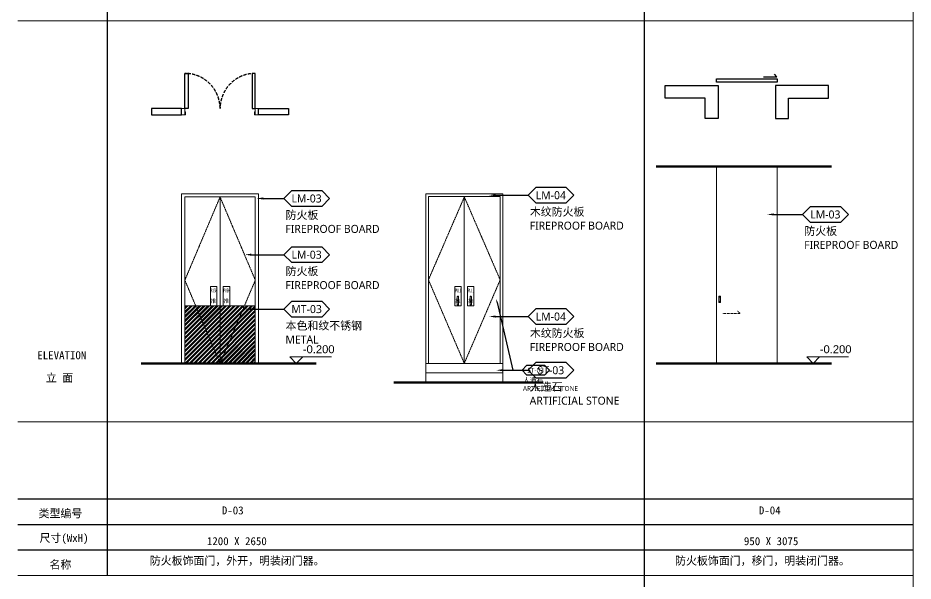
# Model space of a CAD drawing. Header units: millimetres. Extents: x -59920 to -20716, y 18887 to 47087.
# Drawn here: x -59920 to -45943, y 29600 to 38403 of the extents above; entities that cross this region are included whole.
import ezdxf
from ezdxf import colors
from ezdxf.entities.mleader import LeaderData, LeaderLine
from ezdxf.enums import TextEntityAlignment as Align
from ezdxf.math import Vec2, Vec3

# ---------------------------------------------------------------- set-up
doc = ezdxf.new("R2010")
doc.units = ezdxf.units.MM
doc.linetypes.add('_ACM-G-HIDDEN', pattern=[4.7625, 3.175, -1.5875])
doc.linetypes.add('DASH', pattern=[0.35, 0.25, -0.1])
for name, color, linetype in [('0 @ 30', 7, 'Continuous'), ('0 @ 50', 7, 'Continuous'), ('D-BASE-WALL', 4, 'Continuous'), ('I-ELEV-LW01', 1, 'Continuous'), ('I-PL-DOOR', 2, 'Continuous'), ('WALL TYPE$0$G-ANNO-NOTE-CH', 7, 'Continuous')]:
    doc.layers.add(name, color=color, linetype=linetype)
for name, color, linetype, lineweight in [('_ACM-A-ANNO-DIMS', 1, 'Continuous', 13), ('_ACM-A-DETL-THIN', 2, 'Continuous', 13), ('_ACM-A-ELVE-HIDD', 1, '_ACM-G-HIDDEN', 13), ('_ACM-A-ELVE-THIK', 5, 'Continuous', 50), ('I-PL-WALL-FHINISH', 73, 'Continuous', 13), ('图框-1', 3, 'Continuous', 9)]:
    doc.layers.add(name, color=color, linetype=linetype, lineweight=lineweight)
doc.styles.add('_ACM-G-NOTES', font='arial.ttf')
doc.styles.add('MtXpl_', font='simhei.ttf')
doc.styles.add('WALL TYPE$0$Aecom Chinese', font='Microsoft YaHei.ttf')

# ---------------------------------------------------------------- blocks, each defined once
blk = doc.blocks.new('A$Cb0921e6b')
at = {"layer": 'I-PL-DOOR'}
for points in [[(50, 650), (100, 650), (100, 100), (50, 100)], [(1150, 650), (1100, 650), (1100, 100), (1150, 100)]]:
    blk.add_lwpolyline(points, close=True, dxfattribs=at)
at = {"layer": 'I-PL-DOOR', "color": 8, "linetype": 'DASH', "ltscale": 200}
for centre, start, end in [((50, 100), 0, 90), ((1150, 100), 90, 180)]:
    blk.add_arc(centre, 550, start, end, dxfattribs=at)
at = {"layer": 'I-PL-WALL-FHINISH'}
for points in [[(0, 0), (50, 0), (50, 100), (0, 100)], [(1200, 0), (1150, 0), (1150, 100), (1200, 100)]]:
    blk.add_lwpolyline(points, close=True, dxfattribs=at)
blk = doc.blocks.new('WHA12202707')
at = {"transparency": 16777216}
for p, q in [((2.38, 2.38), (0, 0)), ((2.38, -2.38), (0, 0)), ((11.91, 2.38), (2.38, 2.38)), ((11.91, 2.38), (14.29, 0)), ((11.91, -2.38), (14.29, 0)), ((2.38, -2.38), (11.91, -2.38))]:
    blk.add_line(p, q, dxfattribs=at)
at = {"transparency": 16777216, "style": 'WALL TYPE$0$Aecom Chinese'}
blk.add_attdef('英文2', (0.49, -14.58), '', height=2.5, dxfattribs=at)
at = {"layer": 'WALL TYPE$0$G-ANNO-NOTE-CH', "transparency": 16777216, "style": 'WALL TYPE$0$Aecom Chinese'}
blk.add_attdef('编号', text='', height=2.5, dxfattribs=at).set_placement((7.1, 0), align=Align.MIDDLE)
for tag, p in [('中文', (0.54, -5.18)), ('英文', (0.49, -9.51))]:
    blk.add_attdef(tag, text='', height=2.5, dxfattribs=at).set_placement(p, align=Align.MIDDLE_LEFT)
blk = doc.blocks.new('*U134')
for p, q in [((-2, 2), (2, 2)), ((0, 0), (-2, 2)), ((-2, 0), (2, 0)), ((2, 2), (0, 0)), ((2, 2), (11, 2))]:
    blk.add_line(p, q)
at = {"style": '_ACM-G-NOTES'}
blk.add_attdef('HEIGHT-1', text='', height=2.5, dxfattribs=at).set_placement((2.05, 5.66), align=Align.TOP_LEFT)
blk = doc.blocks.new('海龙工具_门暗拉手')
at = {"ltscale": 133.333333}
blk.add_lwpolyline([(50, 12), (50, -12), (-50, -12), (-50, 12)], close=True, dxfattribs=at)
at = {"color": 250, "ltscale": 133.333333}
blk.add_lwpolyline([(48, 10), (48, -10), (-48, -10), (-48, 10)], close=True, dxfattribs=at)
at = {"color": 8, "ltscale": 133.333333}
blk.add_lwpolyline([(25, -10, 1), (25, 10), (-25, 10, 1), (-25, -10), (26, -10)], format="xyb", dxfattribs=at)
blk = doc.blocks.new('M_门暗拉手1')
at = {"ltscale": 500}
blk.add_blockref('海龙工具_门暗拉手', (0, 0), dxfattribs=at)
blk = doc.blocks.new('*U202')
at = {"layer": '0 @ 30'}
ml = blk.add_multileader_block('Standard', dxfattribs=at)
ml.set_content('WHA12202707', color=256, scale=30)
ml.set_attribute('编号', 'ST-03', width=0)
ml.set_attribute('中文', '人造石', width=0)
ml.set_attribute('英文', 'ARTIFICIAL STONE', width=0)
ml.set_attribute('英文2', '', width=0)
ml.set_leader_properties(color=2)
ml.build(insert=Vec2(0, 0))
ml.multileader.update_dxf_attribs({"text_right_attachment_type": 6, "dogleg_length": 0.36, "arrow_head_size": 60, "scale": 30})
ctx = ml.context
ctx.base_point, ctx.scale, ctx.char_height, ctx.arrow_head_size, ctx.landing_gap_size, ctx.plane_origin = Vec3(-52049, 32896), 30, 2250, 60, 2.7, Vec3(-50353, 31523)
ctx.right_attachment = 6
notes = []
notes.append((ctx, [(0, (1, 1, 0), (-52191, 32896), (1, 0), 142, [(0, [(-52451, 34013)], 0, [])])]))
ctx.block.insert = Vec3(-52049, 32896)
at = {"layer": '0 @ 50'}
ml = blk.add_multileader_block('Standard', dxfattribs=at)
ml.set_content('WHA12202707', color=256, scale=50)
ml.set_attribute('编号', 'ST-03', width=0)
ml.set_attribute('中文', '人造石', width=0)
ml.set_attribute('英文', 'ARTIFICIAL STONE', width=0)
ml.set_attribute('英文2', '', width=0)
ml.set_leader_properties(color=2)
ml.build(insert=Vec2(0, 0))
ml.multileader.update_dxf_attribs({"text_right_attachment_type": 6, "dogleg_length": 0.36, "arrow_head_size": 100, "scale": 50})
ctx = ml.context
ctx.base_point, ctx.scale, ctx.char_height, ctx.arrow_head_size, ctx.landing_gap_size, ctx.plane_origin = Vec3(-51954, 32896), 50, 3750, 100, 4.5, Vec3(-50353, 31523)
ctx.right_attachment = 6
notes.append((ctx, [(0, (1, 1, 0), (-52191, 32896), (1, 0), 237, [(0, [(-52451, 32896)], 0, [])])]))
ctx.block.insert = Vec3(-51954, 32896)
for ctx, leaders in notes:
    for number, flags, end, landing, length, lines in leaders:
        leader = LeaderData()
        leader.index, (leader.has_last_leader_line, leader.has_dogleg_vector, leader.attachment_direction) = number, flags
        leader.last_leader_point, leader.dogleg_vector, leader.dogleg_length = Vec3(end), Vec3(landing), length
        for number, points, colour, breaks in lines:
            line = LeaderLine()
            line.index, line.vertices, line.color, line.breaks = number, Vec3.list(points), colors.encode_raw_color(colour), breaks
            leader.lines.append(line)
        ctx.leaders.append(leader)

msp = doc.modelspace()

# ---------------------------------------------------------------- hatches: boundary and pattern name
h = msp.add_hatch()
h.set_pattern_fill('ANSI32', color=8, scale=5)
h.set_pattern_definition([(45, (-20444.825, 18886.96), (-33.67596, 33.67596), []), (45, (-20422.374, 18886.96), (-33.67596, 33.67596), [])])
h.paths.add_polyline_path([(-57313.4, 33903.5), (-56213.4, 33903.5), (-56213.4, 33003.5), (-57313.4, 33003.5)])

# ---------------------------------------------------------------- linework, layer by layer
at = {"layer": '_ACM-A-DETL-THIN'}
for points in [[(-49013.8, 36068.5), (-48063.8, 36068.5), (-48063.8, 33013.5), (-49013.8, 33013.5)], [(-57313.4, 35603.5), (-56213.4, 35603.5), (-56213.4, 33003.5), (-57313.4, 33003.5)], [(-56813.4, 33903.5), (-56913.4, 33903.5), (-56913.4, 34203.5), (-56813.4, 34203.5)], [(-56713.4, 33903.5), (-56613.4, 33903.5), (-56613.4, 34203.5), (-56713.4, 34203.5)], [(-52999.8, 33903.5), (-53099.8, 33903.5), (-53099.8, 34203.5), (-52999.8, 34203.5)], [(-52899.8, 33903.5), (-52799.8, 33903.5), (-52799.8, 34203.5), (-52899.8, 34203.5)]]:
    msp.add_lwpolyline(points, close=True, dxfattribs=at)
for points in [[(-57363.4, 33003.5), (-57363.4, 35653.5), (-56163.4, 35653.5), (-56163.4, 33003.5)], [(-52349.8, 33003.5), (-52349.8, 35653.5), (-53549.8, 35653.5), (-53549.8, 33003.5)], [(-56763.4, 35603.5), (-56763.4, 33003.5)], [(-52389.8, 33003.5), (-52389.8, 35613.5), (-53509.8, 35613.5), (-53509.8, 33003.5)], [(-52949.8, 35603.5), (-52949.8, 33003.5)], [(-57313.4, 33903.5), (-56213.4, 33903.5)], [(-53549.8, 33003.5), (-52349.8, 33003.5)], [(-53549.8, 33003.5), (-53549.8, 32703.5)], [(-52349.8, 33003.5), (-52349.8, 32703.5)], [(-53549.8, 32853.5), (-52349.8, 32853.5)]]:
    msp.add_lwpolyline(points, dxfattribs=at)
for points in [[(-53049.8, 34053.5), (-53049.8, 34053.5, -0.4142136), (-53039.8, 34043.5), (-53039.8, 33923.3, -0.4142136), (-53049.8, 33913.3), (-53049.8, 33913.3, -0.4142136), (-53059.8, 33923.3), (-53059.8, 34043.5, -0.4142136)], [(-52849.8, 34053.5), (-52849.8, 34053.5, -0.4142136), (-52839.8, 34043.5), (-52839.8, 33923.3, -0.4142136), (-52849.8, 33913.3), (-52849.8, 33913.3, -0.4142136), (-52859.8, 33923.3), (-52859.8, 34043.5, -0.4142136)]]:
    msp.add_lwpolyline(points, format="xyb", close=True, dxfattribs=at)
at = {"layer": '_ACM-A-ELVE-HIDD'}
for points in [[(-56763.4, 35603.5), (-57313.4, 34303.5), (-56763.4, 33003.5), (-56213.4, 34303.5)], [(-52949.8, 35603.5), (-52389.8, 34308.5), (-52949.8, 33003.5), (-53509.8, 34308.5)]]:
    msp.add_lwpolyline(points, close=True, dxfattribs=at)
for points in [[(-48919.8, 33785.1), (-48646.8, 33785.1), (-48687, 33825.3)], [(-56014.7, 33003.5), (-55481.9, 33003.5)], [(-47971.6, 33003.5), (-47438.7, 33003.5)]]:
    msp.add_lwpolyline(points, dxfattribs=at)
at = {"layer": '_ACM-A-ELVE-THIK'}
for points in [[(-49953.1, 36078.5), (-47218.3, 36078.5)], [(-57996.3, 33003.5), (-55261.5, 33003.5)], [(-49953.1, 33003.5), (-47218.3, 33003.5)], [(-51716.9, 32703.5), (-54050.4, 32703.5)]]:
    msp.add_lwpolyline(points, dxfattribs=at)
at = {"layer": 'D-BASE-WALL'}
for points in [[(-48988.8, 36827.8), (-49188.8, 36827.8), (-49188.8, 37147.8), (-49815.4, 37147.8), (-49815.4, 37347.8), (-48988.8, 37347.8), (-48988.8, 36827.8)], [(-48088.8, 36827.8), (-47888.8, 36827.8), (-47888.8, 37147.8), (-47264.6, 37147.8), (-47264.6, 37347.8), (-48088.8, 37347.8), (-48088.8, 36827.8)]]:
    msp.add_lwpolyline(points, dxfattribs=at)
for points in [[(-57363.4, 36985.3), (-57833, 36985.3), (-57833, 36885.3), (-57363.4, 36885.3)], [(-56163.4, 36985.3), (-55693.7, 36985.3), (-55693.7, 36885.3), (-56163.4, 36885.3)]]:
    msp.add_lwpolyline(points, close=True, dxfattribs=at)
at = {"layer": 'I-ELEV-LW01'}
for p, q in [((-58519.9, 29687), (-58519.9, 47087)), ((-50135.2, 21018.4), (-50135.2, 47087)), ((-59919.9, 30887), (-45942.9, 30887)), ((-59919.9, 30487), (-45942.9, 30487)), ((-59919.9, 30087), (-45942.9, 30087))]:
    msp.add_line(p, q, dxfattribs=at)
at = {"layer": 'I-PL-DOOR'}
msp.add_lwpolyline([(-48277.1, 37483.2), (-48067.9, 37483.2), (-48107.6, 37523)], dxfattribs=at)
msp.add_lwpolyline([(-49013.8, 37447.8), (-48063.8, 37447.8), (-48063.8, 37397.8), (-49013.8, 37397.8)], close=True, dxfattribs=at)
at = {"layer": 'I-PL-WALL-FHINISH'}
for points in [[(-57363.4, 36885.3), (-57303.4, 36885.3), (-57303.4, 36935.3), (-57313.4, 36935.3), (-57313.4, 36985.3)], [(-56163.4, 36885.3), (-56223.4, 36885.3), (-56223.4, 36935.3), (-56213.4, 36935.3), (-56213.4, 36985.3)]]:
    msp.add_lwpolyline(points, dxfattribs=at)
at = {"layer": '图框-1', "color": 4}
msp.add_line((-45942.9, 18887), (-45942.9, 47087), dxfattribs=at)
for points in [[(-59919.9, 38355.5), (-45942.9, 38355.5)], [(-45942.9, 32087), (-59919.9, 32087), (-59919.9, 32087), (-59919.9, 32087)], [(-59919.9, 29687), (-45942.9, 29687)]]:
    msp.add_lwpolyline(points, dxfattribs=at)
at = {"layer": '图框-1'}
msp.add_lwpolyline([(-53969.9, 29687), (-45942.9, 29687)], dxfattribs=at)

# ---------------------------------------------------------------- block references
for name, p in [('A$Cb0921e6b', (-57363.4, 36885.3)), ('*U202', (0, 0))]:
    msp.add_blockref(name, p)
at = {"layer": '_ACM-A-ANNO-DIMS', "xscale": 50, "yscale": 50, "zscale": 50}
for p in [(-55573.6, 33003.5), (-47502.2, 33003.5)]:
    msp.add_blockref('*U134', p, dxfattribs=at).add_auto_attribs({'HEIGHT-1': '-0.200'})
at = {"layer": '_ACM-A-DETL-THIN', "rotation": 90}
msp.add_blockref('M_门暗拉手1', (-48963.8, 34003.5), dxfattribs=at)

# ---------------------------------------------------------------- texts
at = {"color": 251, "style": 'MtXpl_', "width": 0.5}
for s, p in [('PUSH', (-56908.6, 34113.2)), ('PUSH', (-56708.6, 34113.2)), ('PULL', (-53094.9, 34113.2)), ('PULL', (-52894.9, 34113.2))]:
    msp.add_text(s, height=60, dxfattribs=at).set_placement(p)
at = {"color": 251, "style": 'MtXpl_'}
for s, p in [('推', (-56907.7, 33950.5)), ('推', (-56707.7, 33950.5)), ('拉', (-53094.1, 33950.5)), ('拉', (-52894.1, 33950.5))]:
    msp.add_text(s, height=60, dxfattribs=at).set_placement(p)
at = {"style": 'MtXpl_'}
for s, p in [('ELEVATION', (-59617, 33067)), ('立 面', (-59482.8, 32714.1)), ('D-03', (-56735.8, 30643.2)), ('D-04', (-48351.2, 30643.2)), ('类型编号', (-59597.1, 30596.1)), ('尺寸(WxH)', (-59582.5, 30211.7)), ('1200 X 2650', (-56969.3, 30162.3)), ('950 X 3075', (-48584.7, 30162.3)), ('名称', (-59425.9, 29795.1))]:
    msp.add_text(s, height=125, dxfattribs=at).set_placement(p)
at = {"char_height": 125, "width": 3964.74, "attachment_point": 1, "style": 'MtXpl_'}
for s, insert in [('防火板饰面门，外开，明装闭门器。', (-57860.2, 29981.1)), ('防火板饰面门，移门，明装闭门器。', (-49658.8, 29981.1))]:
    msp.add_mtext(s, dxfattribs=dict(at, insert=insert))

# ---------------------------------------------------------------- leaders
at = {"layer": '0 @ 50'}
ml = msp.add_multileader_block('Standard', dxfattribs=at)
ml.set_content('WHA12202707', color=256, scale=50)
ml.set_attribute('编号', 'LM-03', width=0)
ml.set_attribute('中文', '防火板', width=0)
ml.set_attribute('英文', 'FIREPROOF BOARD', width=0)
ml.set_attribute('英文2', '', width=0)
ml.set_leader_properties(color=2)
ml.build(insert=Vec2(0, 0))
ml.multileader.update_dxf_attribs({"text_right_attachment_type": 6, "dogleg_length": 0.36, "arrow_head_size": 100, "scale": 50})
ctx = ml.context
ctx.base_point, ctx.scale, ctx.char_height, ctx.arrow_head_size, ctx.landing_gap_size, ctx.plane_origin = Vec3(-55767.3, 35580.4), 50, 3750, 100, 4.5, Vec3(-53956.9, 33132.2)
ctx.right_attachment = 6
notes = []
notes.append((ctx, [(0, (1, 1, 0), (-55829.3, 35580.4), (1, 0), 62, [(0, [(-56190, 35580.4)], 0, [])])]))
ctx.block.insert = Vec3(-55767.3, 35580.4)
ml = msp.add_multileader_block('Standard', dxfattribs=at)
ml.set_content('WHA12202707', color=256, scale=50)
ml.set_attribute('编号', 'LM-04', width=0)
ml.set_attribute('中文', '木纹防火板', width=0)
ml.set_attribute('英文', 'FIREPROOF BOARD', width=0)
ml.set_attribute('英文2', '', width=0)
ml.set_leader_properties(color=2)
ml.build(insert=Vec2(0, 0))
ml.multileader.update_dxf_attribs({"text_right_attachment_type": 6, "dogleg_length": 0.36, "arrow_head_size": 100, "scale": 50})
ctx = ml.context
ctx.base_point, ctx.scale, ctx.char_height, ctx.arrow_head_size, ctx.landing_gap_size, ctx.plane_origin = Vec3(-51953.7, 35631.5), 50, 3750, 100, 4.5, Vec3(-50143.3, 32883.3)
ctx.right_attachment = 6
notes.append((ctx, [(0, (1, 1, 0), (-52190.7, 35631.5), (1, 0), 237, [(0, [(-52561.4, 35631.5)], 0, [])])]))
ctx.block.insert = Vec3(-51953.7, 35631.5)
ml = msp.add_multileader_block('Standard', dxfattribs=at)
ml.set_content('WHA12202707', color=256, scale=50)
ml.set_attribute('编号', 'LM-03', width=0)
ml.set_attribute('中文', '防火板', width=0)
ml.set_attribute('英文', 'FIREPROOF BOARD', width=0)
ml.set_attribute('英文2', '', width=0)
ml.set_leader_properties(color=2)
ml.build(insert=Vec2(0, 0))
ml.multileader.update_dxf_attribs({"text_right_attachment_type": 6, "dogleg_length": 0.36, "arrow_head_size": 100, "scale": 50})
ctx = ml.context
ctx.base_point, ctx.scale, ctx.char_height, ctx.arrow_head_size, ctx.landing_gap_size, ctx.plane_origin = Vec3(-47667.7, 35330.7), 50, 3750, 100, 4.5, Vec3(-45857.3, 32882.6)
ctx.right_attachment = 6
notes.append((ctx, [(0, (1, 1, 0), (-47729.7, 35330.7), (1, 0), 62, [(0, [(-48221.9, 35330.7)], 0, [])])]))
ctx.block.insert = Vec3(-47667.7, 35330.7)
ml = msp.add_multileader_block('Standard', dxfattribs=at)
ml.set_content('WHA12202707', color=256, scale=50)
ml.set_attribute('编号', 'LM-03', width=0)
ml.set_attribute('中文', '防火板', width=0)
ml.set_attribute('英文', 'FIREPROOF BOARD', width=0)
ml.set_attribute('英文2', '', width=0)
ml.set_leader_properties(color=2)
ml.build(insert=Vec2(0, 0))
ml.multileader.update_dxf_attribs({"text_right_attachment_type": 6, "dogleg_length": 0.36, "arrow_head_size": 100, "scale": 50})
ctx = ml.context
ctx.base_point, ctx.scale, ctx.char_height, ctx.arrow_head_size, ctx.landing_gap_size, ctx.plane_origin = Vec3(-55767.3, 34701.8), 50, 3750, 100, 4.5, Vec3(-53956.9, 32253.7)
ctx.right_attachment = 6
notes.append((ctx, [(0, (1, 1, 0), (-56004.3, 34701.8), (1, 0), 237, [(0, [(-56375, 34701.8)], 0, [])])]))
ctx.block.insert = Vec3(-55767.3, 34701.8)
ml = msp.add_multileader_block('Standard', dxfattribs=at)
ml.set_content('WHA12202707', color=256, scale=50)
ml.set_attribute('编号', 'MT-03', width=0)
ml.set_attribute('中文', '本色和纹不锈钢', width=0)
ml.set_attribute('英文', 'METAL', width=0)
ml.set_attribute('英文2', '', width=0)
ml.set_leader_properties(color=2)
ml.build(insert=Vec2(0, 0))
ml.multileader.update_dxf_attribs({"text_right_attachment_type": 6, "dogleg_length": 0.36, "arrow_head_size": 100, "scale": 50})
ctx = ml.context
ctx.base_point, ctx.scale, ctx.char_height, ctx.arrow_head_size, ctx.landing_gap_size, ctx.plane_origin = Vec3(-55767.3, 33851.7), 50, 3750, 100, 4.5, Vec3(-53956.9, 31403.6)
ctx.right_attachment = 6
notes.append((ctx, [(0, (1, 1, 0), (-56004.3, 33851.7), (1, 0), 237, [(0, [(-56375, 33851.7)], 0, [])])]))
ctx.block.insert = Vec3(-55767.3, 33851.7)
ml = msp.add_multileader_block('Standard', dxfattribs=at)
ml.set_content('WHA12202707', color=256, scale=50)
ml.set_attribute('编号', 'LM-04', width=0)
ml.set_attribute('中文', '木纹防火板', width=0)
ml.set_attribute('英文', 'FIREPROOF BOARD', width=0)
ml.set_attribute('英文2', '', width=0)
ml.set_leader_properties(color=2)
ml.build(insert=Vec2(0, 0))
ml.multileader.update_dxf_attribs({"text_right_attachment_type": 6, "dogleg_length": 0.36, "arrow_head_size": 100, "scale": 50})
ctx = ml.context
ctx.base_point, ctx.scale, ctx.char_height, ctx.arrow_head_size, ctx.landing_gap_size, ctx.plane_origin = Vec3(-51953.7, 33735.2), 50, 3750, 100, 4.5, Vec3(-50143.3, 31287)
ctx.right_attachment = 6
notes.append((ctx, [(0, (1, 1, 0), (-52190.7, 33735.2), (1, 0), 237, [(0, [(-52561.4, 33735.2)], 0, [])])]))
ctx.block.insert = Vec3(-51953.7, 33735.2)
for ctx, leaders in notes:
    for number, flags, end, landing, length, lines in leaders:
        leader = LeaderData()
        leader.index, (leader.has_last_leader_line, leader.has_dogleg_vector, leader.attachment_direction) = number, flags
        leader.last_leader_point, leader.dogleg_vector, leader.dogleg_length = Vec3(end), Vec3(landing), length
        for number, points, colour, breaks in lines:
            line = LeaderLine()
            line.index, line.vertices, line.color, line.breaks = number, Vec3.list(points), colors.encode_raw_color(colour), breaks
            leader.lines.append(line)
        ctx.leaders.append(leader)

doc.saveas('drawing.dxf')
